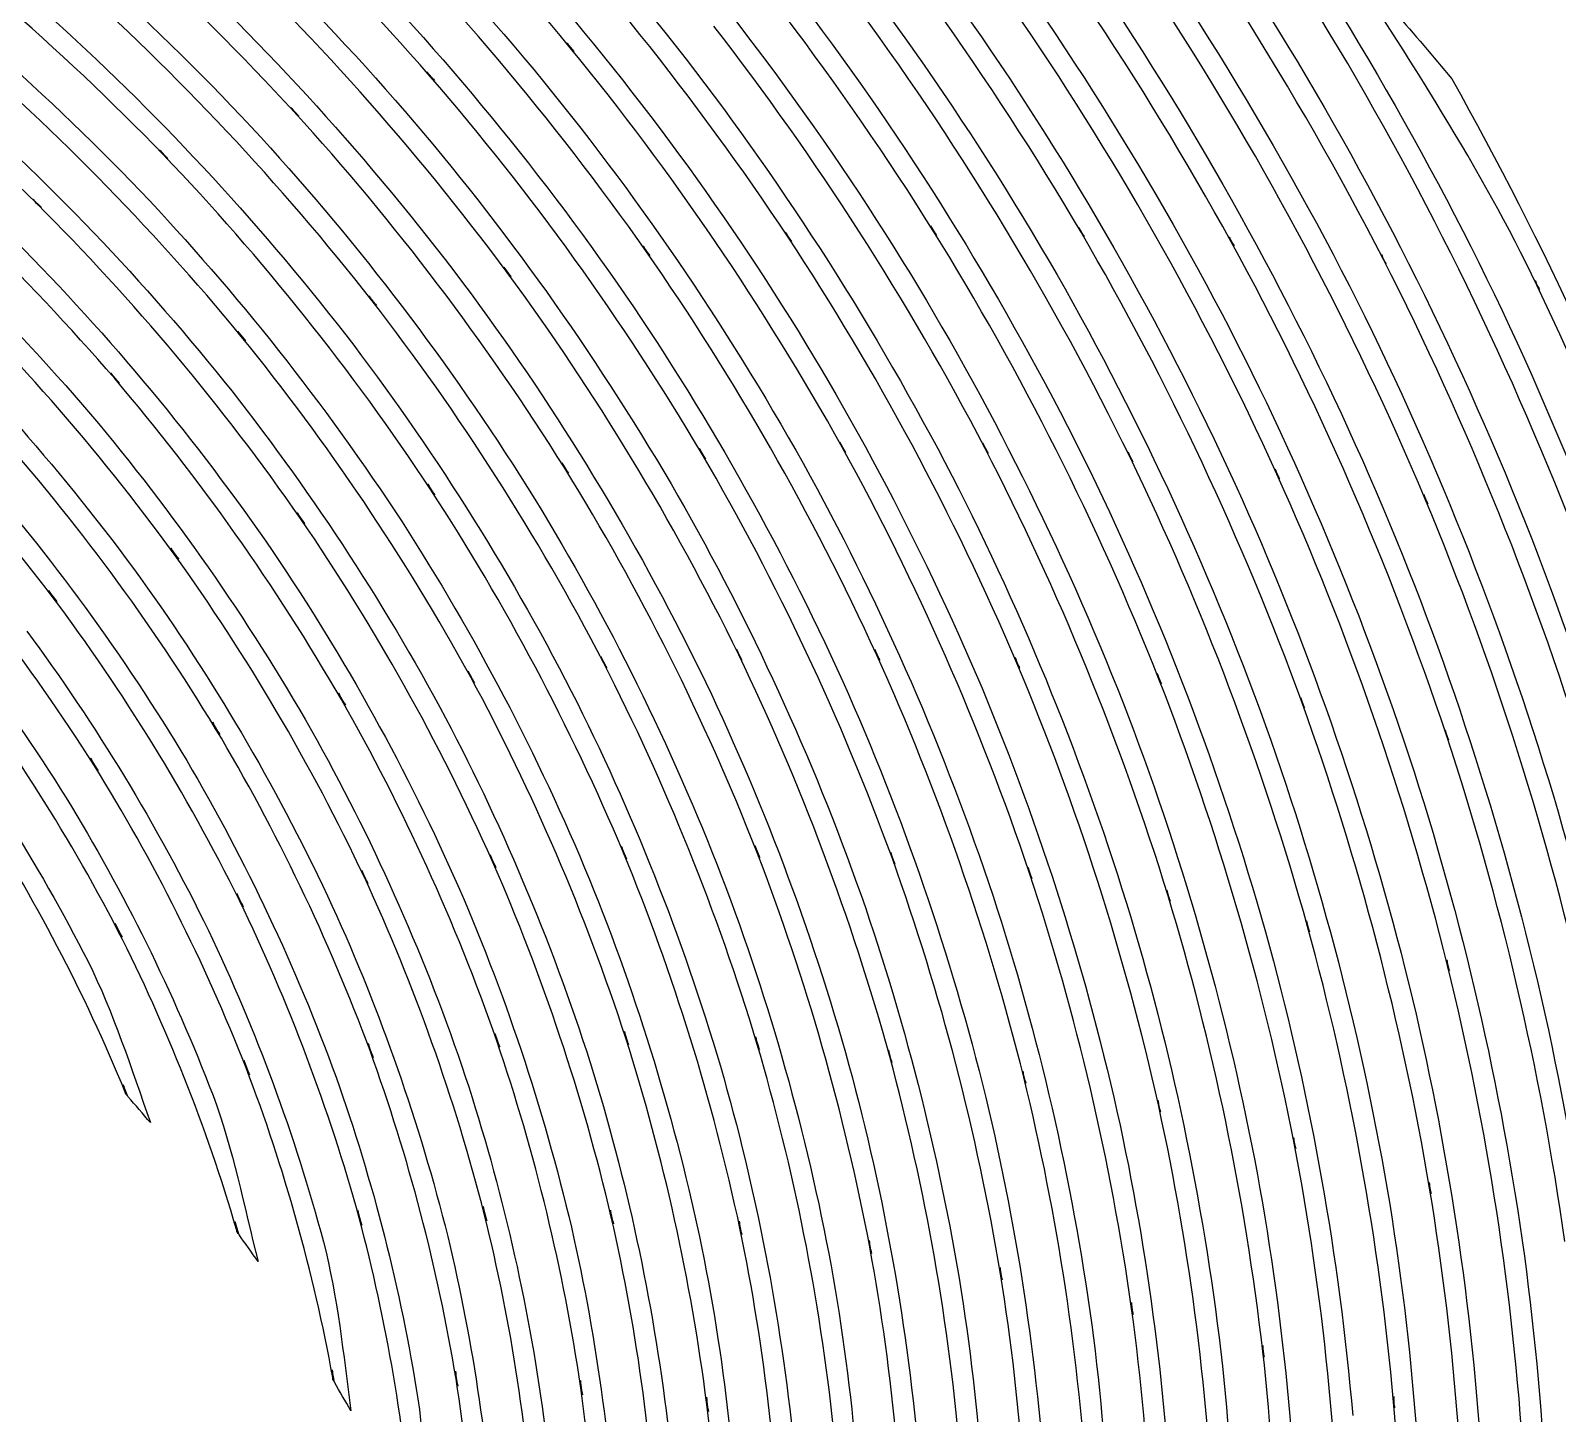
# Model space of a CAD drawing. Extents: x 289 to 439, y 190 to 340.
# Drawn here: x 388.33 to 420.6, y 281.93 to 311.14 of the extents above; entities that cross this region are included whole.
import ezdxf

# ---------------------------------------------------------------- set-up
doc = ezdxf.new("R2010")
doc.units = 0
doc.layers.add('seconds_wheel', color=7, linetype='CONTINUOUS')

msp = doc.modelspace()

# ---------------------------------------------------------------- linework, layer by layer
at = {"layer": 'seconds_wheel', "color": 7}
for p, q in [((399.820441, 310.697791), (399.671537, 310.87849)), ((399.737846, 310.781163), (399.737846, 310.781163)), ((396.869162, 310.090941), (396.710178, 310.273577)), ((396.780751, 310.175473), (396.780751, 310.175473)), ((394.005905, 309.335187), (393.836841, 309.519762)), ((393.912454, 309.420108), (393.912454, 309.420108)), ((391.236875, 308.437124), (391.057342, 308.624026)), ((391.139547, 308.521269), (391.139547, 308.521269)), ((388.568666, 307.402179), (388.377887, 307.591019)), ((388.464358, 307.487875), (388.464358, 307.487875)), ((404.416617, 306.687527), (404.287492, 306.882574)), ((407.479572, 306.822082), (407.359753, 307.014413)), ((407.410937, 306.912432), (407.410937, 306.912432)), ((410.599528, 306.79145), (410.487851, 306.981452)), ((410.534385, 306.882961), (410.534385, 306.882961)), ((401.418418, 306.392051), (401.279213, 306.590199)), ((404.342942, 306.779427), (404.342942, 306.779427)), ((413.767954, 306.592138), (413.665197, 306.779427)), ((413.70824, 306.680936), (413.70824, 306.680936)), ((401.338539, 306.486278), (401.338539, 306.486278)), ((416.977484, 306.221047), (416.883259, 306.405234)), ((416.922423, 306.308293), (416.922423, 306.308293)), ((398.491571, 305.939918), (398.342667, 306.141166)), ((398.407426, 306.034143), (398.407426, 306.034143)), ((420.219588, 305.675074), (420.133116, 305.856547)), ((420.168015, 305.761932), (420.168015, 305.761932)), ((395.643826, 305.336554), (395.484452, 305.540906)), ((395.553862, 305.432332), (395.553862, 305.432332)), ((392.882163, 304.585453), (392.711933, 304.793684)), ((392.787548, 304.681231), (392.787548, 304.681231)), ((390.21279, 303.693594), (390.031704, 303.904927)), ((390.112359, 303.790537), (390.112359, 303.790537)), ((405.555872, 302.237925), (405.438379, 302.449645)), ((408.568804, 302.218149), (408.460617, 302.42638)), ((402.598, 302.094453), (402.471201, 302.31005)), ((402.524711, 302.196047), (402.524711, 302.196047)), ((405.487236, 302.338745), (405.487236, 302.338745)), ((408.505598, 302.316643), (408.505598, 302.316643)), ((411.628656, 302.032023), (411.529775, 302.235988)), ((411.570492, 302.127801), (411.570492, 302.127801)), ((399.702558, 301.791995), (399.565679, 302.011858)), ((399.623843, 301.895529), (399.623843, 301.895529)), ((414.728449, 301.675665), (414.637711, 301.87614)), ((414.674162, 301.771446), (414.674162, 301.771446)), ((396.877692, 301.334046), (396.73073, 301.558175)), ((396.794323, 301.438742), (396.794323, 301.438742)), ((417.858874, 301.146367), (417.776282, 301.342965)), ((417.808464, 301.241371), (417.808464, 301.241371)), ((394.12999, 300.725642), (393.971783, 300.954812)), ((394.040029, 300.833053), (394.040029, 300.833053)), ((391.466434, 299.972215), (391.297368, 300.20565)), ((391.370267, 300.081954), (391.370267, 300.081954)), ((388.894, 299.077642), (388.713303, 299.316504)), ((388.791243, 299.189705), (388.791243, 299.189705)), ((400.511436, 297.682076), (400.388516, 297.920551)), ((403.368487, 297.84261), (403.255261, 298.075658)), ((403.301018, 297.954286), (403.301018, 297.954286)), ((406.279828, 297.840673), (406.175908, 298.068679)), ((406.217009, 297.950409), (406.217009, 297.950409)), ((409.236147, 297.67432), (409.141919, 297.897286)), ((397.715264, 297.364108), (397.581873, 297.60879)), ((400.438924, 297.795302), (400.438924, 297.795302)), ((409.179533, 297.779406), (409.179533, 297.779406)), ((412.230856, 297.33968), (412.145158, 297.55799)), ((397.637323, 297.480051), (397.637323, 297.480051)), ((412.178506, 297.4436), (412.178506, 297.4436)), ((394.987339, 296.892973), (394.843478, 297.143471)), ((394.903581, 297.01163), (394.903581, 297.01163)), ((415.255034, 296.834423), (415.177479, 297.04808)), ((415.206563, 296.937954), (415.206563, 296.937954)), ((392.335415, 296.272551), (392.180695, 296.529252)), ((392.245454, 296.39431), (392.245454, 296.39431)), ((418.300151, 296.155834), (418.230741, 296.364838)), ((418.255946, 296.257428), (418.255946, 296.257428)), ((389.766084, 295.507877), (389.600897, 295.771171)), ((389.671469, 295.630412), (389.671469, 295.630412)), ((398.167011, 293.463583), (398.050294, 293.727261)), ((400.929447, 293.647382), (400.822424, 293.904083)), ((400.863528, 293.771468), (400.863528, 293.771468)), ((403.743068, 293.671037), (403.646127, 293.920756)), ((403.683355, 293.789693), (403.683355, 293.789693)), ((406.601672, 293.531439), (406.513651, 293.774958)), ((406.546609, 293.648545), (406.546609, 293.648545)), ((395.465064, 293.1239), (395.338265, 293.39456)), ((398.096048, 293.590382), (398.096048, 293.590382)), ((409.496724, 293.225881), (409.417233, 293.463583)), ((409.445927, 293.341437), (409.445927, 293.341437)), ((395.388288, 293.254576), (395.388288, 293.254576)), ((392.830202, 292.63144), (392.692934, 292.91063)), ((392.747997, 292.765218), (392.747997, 292.765218)), ((412.420085, 292.750483), (412.349123, 292.982752)), ((412.373941, 292.862933), (412.373941, 292.862933)), ((390.269016, 291.991626), (390.122052, 292.278572)), ((390.182155, 292.126957), (390.182155, 292.126957)), ((415.362831, 292.105242), (415.300401, 292.331308)), ((415.32173, 292.214202), (415.32173, 292.214202)), ((418.3176, 291.286671), (418.262926, 291.507308)), ((418.280375, 291.394081), (418.280375, 291.394081)), ((398.248053, 289.664649), (398.150335, 289.947718)), ((398.185623, 289.801531), (398.185623, 289.801531)), ((400.970938, 289.720488), (400.882527, 289.994636)), ((400.913549, 289.853491), (400.913549, 289.853491)), ((403.737252, 289.614239), (403.657373, 289.881022)), ((395.576353, 289.450602), (395.468943, 289.742591)), ((395.508107, 289.592526), (395.508107, 289.592526)), ((403.684518, 289.745304), (403.684518, 289.745304)), ((406.538466, 289.343192), (406.467507, 289.602606)), ((406.490772, 289.469991), (406.490772, 289.469991)), ((392.962818, 289.081838), (392.846101, 289.382356)), ((392.889142, 289.228415), (392.889142, 289.228415)), ((409.366823, 288.906181), (409.304393, 289.157453)), ((390.391162, 288.621562), (390.289179, 288.872057)), ((409.323782, 289.030267), (409.323782, 289.030267)), ((412.213794, 288.299328), (412.159507, 288.544009)), ((412.175016, 288.419924), (412.175016, 288.419924)), ((415.071232, 287.521472), (415.025088, 287.75956)), ((415.037497, 287.637801), (415.037497, 287.637801)), ((417.93061, 286.572225), (417.891835, 286.803332)), ((417.900365, 286.686615), (417.900365, 286.686615)), ((395.336715, 285.906819), (395.25257, 286.218196)), ((397.974679, 286.000659), (397.898677, 286.301952)), ((400.654521, 285.933964), (400.587051, 286.225563)), ((392.732485, 285.71255), (392.656483, 285.977394)), ((395.279714, 286.057273), (395.279714, 286.057273)), ((397.922332, 286.147621), (397.922332, 286.147621)), ((400.607214, 286.075885), (400.607214, 286.075885)), ((403.368487, 285.704794), (403.309161, 285.9867)), ((403.325446, 285.843615), (403.325446, 285.843615)), ((406.108048, 285.310051), (406.056862, 285.583425)), ((406.069658, 285.444216), (406.069658, 285.444216)), ((408.865832, 284.748178), (408.822402, 285.013022)), ((408.831708, 284.879244), (408.831708, 284.879244)), ((411.632922, 284.016853), (411.596858, 284.273941)), ((411.602677, 284.145592), (411.602677, 284.145592)), ((414.401175, 283.116077), (414.372867, 283.365022)), ((414.375583, 283.239386), (414.375583, 283.239386)), ((394.755066, 282.586002), (394.707759, 282.851233)), ((397.366663, 282.500694), (397.315092, 282.818661)), ((397.325172, 282.658514), (397.325172, 282.658514)), ((399.999587, 282.318055), (399.955383, 282.625553)), ((399.962749, 282.470449), (399.962749, 282.470449)), ((402.657716, 281.971782), (402.620879, 282.269198)), ((402.625142, 282.119133), (402.625142, 282.119133)), ((417.139965, 282.162951), (417.139957, 282.162951)), ((417.161286, 282.044295), (417.140347, 282.285484))]:
    msp.add_line(p, q, dxfattribs=at)
for points in [[(404.230102, 320.426038), (406.975332, 317.508749), (409.455631, 314.353264), (411.641839, 310.99676)], [(407.760313, 320.468692), (410.406988, 317.455022), (412.814388, 314.238255), (414.906045, 310.815284)], [(401.001183, 319.923882), (403.737262, 317.178008), (406.222965, 314.194033), (408.429982, 311.007229)], [(397.85641, 319.267395), (400.574314, 316.689396), (403.056525, 313.874197), (405.275129, 310.855612)], [(399.737846, 310.781163), (397.480261, 313.508918), (394.983824, 316.029583), (392.277639, 318.313106)], [(394.8047, 318.46007), (397.496867, 316.044359), (399.967662, 313.393479), (402.188908, 310.538808)], [(423.266255, 310.602401), (421.324257, 313.123591), (419.223754, 315.518616), (416.977484, 317.772951)], [(396.780751, 310.175473), (394.537018, 312.744303), (392.068418, 315.10733), (389.403525, 317.236284)], [(391.850321, 317.509657), (394.509403, 315.251655), (396.961078, 312.760268), (399.176363, 310.065736)], [(416.922423, 306.308293), (415.066525, 309.916262), (412.893694, 313.352138), (410.429688, 316.575533)], [(389.001413, 316.421203), (391.620284, 314.314522), (394.044456, 311.977348), (396.24641, 309.437944)], [(413.70824, 306.680924), (411.812252, 310.120868), (409.614543, 313.385367), (407.140277, 316.435923)], [(393.912454, 309.420108), (391.688957, 311.836542), (389.253728, 314.049159), (386.634882, 316.030723)], [(410.534385, 306.882956), (408.608151, 310.156351), (406.394452, 313.251486), (403.919114, 316.132312)], [(409.819732, 315.900821), (412.244937, 312.712793), (414.381173, 309.315533), (416.20467, 305.749136)], [(407.410937, 306.912425), (405.463581, 310.021918), (403.24317, 312.951171), (400.775504, 315.666215)], [(406.555528, 315.739124), (408.989531, 312.722424), (411.149623, 309.495056), (413.011426, 306.095412)], [(403.358794, 315.41534), (405.792586, 312.567088), (407.967754, 309.507374), (409.858509, 306.273008)], [(413.332883, 315.57665), (415.650856, 312.302446), (417.709339, 308.850833), (419.432036, 305.227594)], [(386.264955, 315.198967), (388.835559, 313.238962), (391.224693, 311.052169), (393.404094, 308.665127)], [(404.342942, 306.779427), (402.382686, 309.728201), (400.163425, 312.496343), (397.710611, 315.050065)], [(391.139547, 308.521269), (388.945334, 310.789069), (386.551931, 312.8553), (383.987999, 314.694484)], [(400.239613, 314.931409), (402.665215, 312.247026), (404.846218, 309.351485), (406.757166, 306.279211)], [(397.202639, 314.294698), (399.610848, 311.770971), (401.788488, 309.037173), (403.71011, 306.125657)], [(401.338539, 306.486278), (399.375399, 309.276175), (397.166804, 311.885104), (394.738394, 314.281128)], [(383.645992, 313.851484), (386.160408, 312.03276), (388.505842, 309.991325), (390.654453, 307.752329)], [(398.407426, 306.034143), (396.449239, 308.669098), (394.259495, 311.123212), (391.863117, 313.367167)], [(394.25485, 313.510251), (396.639315, 311.141491), (398.806361, 308.563694), (400.730913, 305.808076)], [(388.464346, 307.487875), (386.306532, 309.611946), (383.962888, 311.537337), (381.459761, 313.240368)], [(415.945256, 312.890602), (416.776097, 311.989843), (417.583436, 311.067686), (418.36646, 310.125063)], [(420.168015, 305.761932), (418.97398, 308.258405), (417.455776, 310.573665), (415.945256, 312.890602)], [(391.408268, 312.579228), (393.758856, 310.361983), (395.905368, 307.937918), (397.822675, 305.336941)], [(395.553862, 305.432332), (393.609077, 307.916345), (391.445656, 310.22024), (389.088658, 312.317097)], [(388.66018, 311.514812), (390.970972, 309.442851), (393.090312, 307.166825), (394.993542, 304.714968)], [(411.570492, 302.127801), (409.958729, 305.424441), (408.056769, 308.570648), (405.885859, 311.529161)], [(414.674162, 301.771446), (413.10101, 305.227978), (411.223196, 308.537402), (409.062817, 311.661)], [(417.808464, 301.241371), (416.282726, 304.860135), (414.438586, 308.336161), (412.297162, 311.628039)], [(420.966033, 300.534863), (419.497301, 304.316819), (417.695657, 307.96072), (415.582307, 311.423688)], [(392.787548, 304.681231), (390.863705, 307.019278), (388.733962, 309.179084), (386.422775, 311.134802)], [(408.505598, 302.316643), (406.864602, 305.453991), (404.947013, 308.438796), (402.77482, 311.234846)], [(399.671537, 310.87849), (399.696559, 310.848136), (399.71289, 310.811565), (399.737846, 310.781163)], [(405.487236, 302.338745), (403.826292, 305.318797), (401.902285, 308.144244), (399.737846, 310.781163)], [(399.737846, 310.781163), (399.762837, 310.750966), (399.795508, 310.728039), (399.820441, 310.697791)], [(405.275129, 310.855612), (407.407009, 307.932366), (409.27316, 304.824799), (410.852739, 301.569808)], [(408.429982, 311.007229), (410.55187, 307.920937), (412.394666, 304.651872), (413.936633, 301.238655)], [(411.641839, 310.99676), (413.746911, 307.742297), (415.558156, 304.307228), (417.054262, 300.731459)], [(414.906045, 310.815284), (416.983804, 307.392288), (418.752795, 303.791095), (420.19322, 300.054809)], [(402.188908, 310.538808), (404.320901, 307.776465), (406.201731, 304.828803), (407.808783, 301.731505)], [(386.022602, 310.318171), (388.286462, 308.385746), (390.370684, 306.252985), (392.251657, 303.946031)], [(396.710178, 310.273577), (396.736666, 310.243118), (396.754332, 310.20599), (396.780751, 310.175473)], [(402.524711, 302.196047), (400.852297, 305.022041), (398.930172, 307.692781), (396.780751, 310.175473)], [(396.780751, 310.175473), (396.807628, 310.144703), (396.842351, 310.121769), (396.869162, 310.090941)], [(418.36646, 310.125063), (420.329037, 306.627253), (422.014543, 302.980585), (423.34885, 299.197848)], [(390.112359, 303.790537), (388.218012, 305.986326), (386.129939, 308.006309), (383.872059, 309.826097)], [(399.176363, 310.065736), (401.300029, 307.460796), (403.18551, 304.670711), (404.811361, 301.729178)], [(393.836841, 309.519762), (393.865063, 309.488947), (393.884306, 309.450987), (393.912454, 309.420108)], [(399.623843, 301.895529), (397.949041, 304.569758), (396.038052, 307.088099), (393.912454, 309.420108)], [(393.912454, 309.420108), (393.941011, 309.389071), (393.977419, 309.366289), (394.005905, 309.335187)], [(396.24641, 309.437944), (398.352632, 306.987106), (400.234025, 304.352573), (401.869001, 301.565155)], [(383.500578, 308.995504), (385.710622, 307.197373), (387.752534, 305.202992), (389.602836, 303.03672)], [(391.057342, 308.624026), (391.087826, 308.592358), (391.109147, 308.553013), (391.139547, 308.521269)], [(396.794323, 301.438742), (395.125582, 303.964554), (393.233305, 306.334951), (391.139547, 308.521269)], [(391.139547, 308.521269), (391.169428, 308.490382), (391.207068, 308.468082), (391.236875, 308.437124)], [(393.404094, 308.665127), (395.485537, 306.363096), (397.355269, 303.878434), (398.991398, 301.241371)], [(388.377887, 307.591019), (388.409843, 307.559392), (388.432492, 307.519588), (388.464358, 307.487875)], [(390.654453, 307.752329), (392.704541, 305.593317), (394.554974, 303.253826), (396.184757, 300.762093)], [(394.040016, 300.833053), (392.385466, 303.214532), (390.51973, 305.442208), (388.464346, 307.487875)], [(388.464358, 307.487875), (388.496495, 307.45624), (388.536611, 307.433901), (388.568666, 307.402179)], [(404.287492, 306.882574), (404.309082, 306.849954), (404.321417, 306.812088), (404.342942, 306.779427)], [(407.359753, 307.014413), (407.379923, 306.982076), (407.39083, 306.944808), (407.410937, 306.912432)], [(407.410937, 306.912432), (407.431054, 306.880311), (407.459514, 306.854241), (407.479572, 306.822082)], [(412.178506, 297.443593), (410.874396, 300.73562), (409.27902, 303.904464), (407.410937, 306.912425)], [(410.487851, 306.981452), (410.50625, 306.950062), (410.516042, 306.914382), (410.534385, 306.882961)], [(410.534385, 306.882961), (410.553412, 306.850626), (410.580557, 306.823818), (410.599528, 306.79145)], [(415.206563, 296.937949), (413.947841, 300.385471), (412.384555, 303.713461), (410.534385, 306.882956)], [(388.008346, 306.700325), (390.01845, 304.680808), (391.840865, 302.483517), (393.454891, 300.135464)], [(401.279213, 306.590199), (401.302147, 306.557462), (401.315679, 306.519064), (401.338539, 306.486278)], [(409.179533, 297.779406), (407.839031, 300.917882), (406.220817, 303.929824), (404.342942, 306.779427)], [(404.342942, 306.779427), (404.364721, 306.746665), (404.394902, 306.720335), (404.416617, 306.687527)], [(413.665197, 306.779427), (413.682475, 306.747958), (413.691015, 306.712434), (413.70824, 306.680936)], [(413.70824, 306.680936), (413.725491, 306.649635), (413.750752, 306.623468), (413.767954, 306.592138)], [(418.255946, 296.257415), (417.052185, 299.860087), (415.53049, 303.348301), (413.70824, 306.680924)], [(391.37027, 300.081954), (389.737964, 302.323281), (387.906396, 304.411927), (385.896969, 306.322252)], [(406.217009, 297.950409), (404.849107, 300.935741), (403.21688, 303.792655), (401.338539, 306.486278)], [(401.338539, 306.486278), (401.362283, 306.452536), (401.394748, 306.425847), (401.418418, 306.392051)], [(406.757166, 306.279211), (408.587581, 303.310593), (410.148826, 300.184469), (411.422752, 296.937954)], [(409.858509, 306.273008), (411.672669, 303.143876), (413.203508, 299.859393), (414.433747, 296.45829)], [(416.883259, 306.405234), (416.899186, 306.374156), (416.906545, 306.339396), (416.922423, 306.308293)], [(421.318125, 295.400856), (420.179069, 299.159977), (418.708342, 302.810086), (416.922423, 306.308293)], [(416.922423, 306.308293), (416.938185, 306.277651), (416.961768, 306.251712), (416.977484, 306.221047)], [(398.342667, 306.141166), (398.367513, 306.107569), (398.382661, 306.067799), (398.407426, 306.034143)], [(403.301018, 297.954286), (401.915069, 300.788706), (400.277425, 303.492694), (398.407426, 306.034143)], [(398.407426, 306.034143), (398.432593, 306.000275), (398.466478, 305.973843), (398.491571, 305.939918)], [(403.71011, 306.125657), (405.54937, 303.313512), (407.132788, 300.342308), (408.442005, 297.247392)], [(413.011426, 306.095412), (414.799762, 302.803473), (416.290984, 299.358781), (417.468007, 295.802192)], [(400.730913, 305.808076), (402.569186, 303.150532), (404.164979, 300.333722), (405.499645, 297.390864)], [(416.20467, 305.749136), (417.958276, 302.29241), (419.400503, 298.686192), (420.514677, 294.973926)], [(420.133116, 305.856547), (420.147608, 305.826139), (420.153569, 305.792361), (420.168015, 305.761932)], [(424.384181, 294.369402), (423.318879, 298.284393), (421.908133, 302.096591), (420.168015, 305.761932)], [(420.168015, 305.761932), (420.182572, 305.731496), (420.205074, 305.705533), (420.219588, 305.675074)], [(385.470426, 305.51764), (387.432616, 303.632666), (389.219026, 301.573155), (390.809171, 299.364975)], [(395.484452, 305.540906), (395.510905, 305.506949), (395.527501, 305.466357), (395.553862, 305.432332)], [(400.438924, 297.795302), (399.043147, 300.48245), (397.408515, 303.038708), (395.553862, 305.432332)], [(395.553862, 305.432332), (395.58092, 305.397772), (395.616851, 305.371185), (395.643826, 305.336554)], [(397.822675, 305.336941), (399.651593, 302.830757), (401.2509, 300.165155), (402.602266, 297.372251)], [(388.79125, 299.189705), (387.189139, 301.294996), (385.399486, 303.249973), (383.443199, 305.030609)], [(419.432036, 305.227594), (421.140929, 301.605363), (422.524111, 297.838514), (423.565997, 293.971553)], [(392.711933, 304.793684), (392.7406, 304.758653), (392.758983, 304.716343), (392.787548, 304.681231)], [(397.637323, 297.480051), (396.24096, 300.021762), (394.617706, 302.431766), (392.787548, 304.681231)], [(392.787548, 304.681231), (392.816123, 304.646506), (392.853679, 304.62026), (392.882163, 304.585453)], [(394.993542, 304.714968), (396.806511, 302.354178), (398.402276, 299.834269), (399.762275, 297.186512)], [(390.031704, 303.904927), (390.062148, 303.869438), (390.082025, 303.826115), (390.112359, 303.790537)], [(394.903581, 297.01163), (393.514518, 299.41136), (391.911338, 301.680364), (390.112359, 303.790537)], [(390.112359, 303.790537), (390.142815, 303.755232), (390.182433, 303.728991), (390.21279, 303.693594)], [(392.251657, 303.946031), (394.039243, 301.727608), (395.622052, 299.352637), (396.981612, 296.849156)], [(389.602836, 303.03672), (391.357868, 300.956448), (392.919553, 298.720866), (394.270362, 296.357859)], [(392.245454, 296.39431), (390.871837, 298.656268), (389.295799, 300.788581), (387.535661, 302.76451)], [(405.438379, 302.449645), (405.458009, 302.414245), (405.467684, 302.374185), (405.487236, 302.338745)], [(408.460617, 302.42638), (408.478906, 302.39124), (408.487382, 302.351816), (408.505598, 302.316643)], [(402.471201, 302.31005), (402.492542, 302.273795), (402.50346, 302.23235), (402.524711, 302.196047)], [(406.546609, 293.648545), (405.464472, 296.612434), (404.118934, 299.473011), (402.524711, 302.196047)], [(402.524711, 302.196047), (402.546022, 302.160039), (402.576774, 302.130509), (402.598, 302.094453)], [(409.445927, 293.341437), (408.397714, 296.452738), (407.07312, 299.464084), (405.487236, 302.338745)], [(405.487236, 302.338745), (405.507068, 302.303162), (405.536114, 302.273553), (405.555872, 302.237925)], [(412.373941, 292.862933), (411.368771, 296.123306), (410.074483, 299.287117), (408.505598, 302.316643)], [(408.505598, 302.316643), (408.523714, 302.282007), (408.550754, 302.252823), (408.568804, 302.218149)], [(411.529775, 302.235988), (411.546672, 302.20127), (411.553664, 302.162549), (411.570492, 302.127801)], [(415.32173, 292.214202), (414.369024, 295.62399), (413.113565, 298.941539), (411.570492, 302.127801)], [(411.570492, 302.127801), (411.586931, 302.094175), (411.612279, 302.065677), (411.628656, 302.032023)], [(387.053281, 301.992469), (388.768527, 300.044826), (390.302133, 297.945133), (391.635887, 295.718824)], [(399.565679, 302.011858), (399.588647, 301.974977), (399.600972, 301.932466), (399.623843, 301.895529)], [(403.683355, 293.789693), (402.576163, 296.608112), (401.218073, 299.32088), (399.623843, 301.895529)], [(399.623843, 301.895529), (399.646902, 301.858711), (399.679591, 301.828873), (399.702558, 301.791995)], [(404.811361, 301.729178), (406.361771, 298.89383), (407.654216, 295.925333), (408.673887, 292.859056)], [(407.808783, 301.731505), (409.34359, 298.742935), (410.60677, 295.622842), (411.585225, 292.40886)], [(414.637711, 301.87614), (414.652994, 301.84241), (414.65894, 301.805201), (414.674162, 301.771446)], [(418.280375, 291.394081), (417.389053, 294.953633), (416.182466, 298.426281), (414.674162, 301.771446)], [(414.674162, 301.771446), (414.689394, 301.737978), (414.713273, 301.709161), (414.728449, 301.675665)], [(389.671469, 295.630412), (388.32095, 297.759157), (386.779545, 299.760329), (385.064434, 301.608196)], [(396.73073, 301.558175), (396.755538, 301.520393), (396.769622, 301.476588), (396.794323, 301.438742)], [(400.863528, 293.771468), (399.740419, 296.444526), (398.378894, 299.010788), (396.794323, 301.438742)], [(396.794323, 301.438742), (396.818966, 301.401444), (396.853149, 301.371413), (396.877692, 301.334046)], [(401.869001, 301.565155), (403.427048, 298.880056), (404.739752, 296.060723), (405.792018, 293.140186)], [(410.852739, 301.569808), (412.363525, 298.425378), (413.589538, 295.15243), (414.517505, 291.789601)], [(398.991398, 301.241371), (400.547459, 298.704097), (401.87061, 296.031761), (402.946213, 293.256516)], [(413.936633, 301.238655), (415.414079, 297.936539), (416.593655, 294.50918), (417.461804, 290.997009)], [(417.776282, 301.342965), (417.790055, 301.310141), (417.794746, 301.274215), (417.808464, 301.241371)], [(421.241347, 290.400238), (420.420951, 294.108791), (419.27238, 297.736724), (417.808464, 301.241371)], [(417.808464, 301.241371), (417.822421, 301.20827), (417.844973, 301.179491), (417.858874, 301.146367)], [(384.610361, 300.81832), (386.278802, 298.997648), (387.776372, 297.028081), (389.085558, 294.934374)], [(393.971783, 300.954812), (393.998274, 300.916439), (394.013656, 300.871504), (394.040029, 300.833053)], [(398.096036, 293.590382), (396.96538, 296.122412), (395.608457, 298.54635), (394.040016, 300.833053)], [(394.040029, 300.833053), (394.066731, 300.794621), (394.103401, 300.764155), (394.12999, 300.725642)], [(396.184757, 300.762093), (397.730199, 298.369538), (399.055772, 295.84254), (400.145775, 293.211148)], [(417.054262, 300.731459), (418.488832, 297.270423), (419.611834, 293.689087), (420.410367, 290.02876)], [(391.297368, 300.20565), (391.325482, 300.166789), (391.342285, 300.120902), (391.370267, 300.081954)], [(393.454891, 300.135464), (394.982953, 297.883054), (396.30244, 295.496532), (397.398847, 293.005244)], [(391.370267, 300.081954), (391.398962, 300.042553), (391.437864, 300.01171), (391.466434, 299.972215)], [(395.38829, 293.254576), (394.258554, 295.647556), (392.914256, 297.93292), (391.37027, 300.081954)], [(420.19322, 300.054809), (421.576336, 296.433168), (422.633978, 292.695682), (423.354279, 288.886406)], [(388.713303, 299.316504), (388.743279, 299.276828), (388.761412, 299.229485), (388.791243, 299.189705)], [(388.791243, 299.189705), (388.822002, 299.149286), (388.863386, 299.11817), (388.894, 299.077642)], [(392.748005, 292.765218), (391.627419, 295.023081), (390.303492, 297.173082), (388.79125, 299.189705)], [(390.809171, 299.364975), (392.311796, 297.248283), (393.617215, 294.999113), (394.711249, 292.645399)], [(390.182155, 292.126957), (389.079143, 294.252876), (387.783769, 296.27305), (386.310712, 298.16174)], [(388.255352, 298.454503), (389.725173, 296.469039), (391.008755, 294.352823), (392.092286, 292.132773)], [(400.388516, 297.920551), (400.409196, 297.880471), (400.418359, 297.835439), (400.438924, 297.795302)], [(403.255261, 298.075658), (403.274199, 298.036685), (403.282181, 297.993305), (403.301018, 297.954286)], [(406.490772, 289.469991), (405.684391, 292.388128), (404.617257, 295.227676), (403.301018, 297.954286)], [(403.301018, 297.954286), (403.320162, 297.915137), (403.349442, 297.88181), (403.368487, 297.84261)], [(406.175908, 298.068679), (406.193239, 298.030617), (406.199766, 297.98851), (406.217009, 297.950409)], [(409.323782, 289.030267), (408.557369, 292.090911), (407.517808, 295.076036), (406.217009, 297.950409)], [(406.217009, 297.950409), (406.234603, 297.912014), (406.262323, 297.879109), (406.279828, 297.840673)], [(409.141919, 297.897286), (409.158075, 297.859244), (409.163464, 297.817481), (409.179533, 297.779406)], [(397.581873, 297.60879), (397.604303, 297.567683), (397.615022, 297.521221), (397.637323, 297.480051)], [(403.684518, 289.745304), (402.847024, 292.520914), (401.761026, 295.215046), (400.438924, 297.795302)], [(400.438924, 297.795302), (400.459626, 297.755451), (400.490841, 297.721988), (400.511436, 297.682076)], [(412.175016, 288.419924), (411.457989, 291.623123), (410.455692, 294.755338), (409.179533, 297.779406)], [(409.179533, 297.779406), (409.195193, 297.742739), (409.220564, 297.71102), (409.236147, 297.67432)], [(412.145158, 297.55799), (412.159744, 297.520961), (412.164, 297.480659), (412.178506, 297.4436)], [(385.801189, 297.407539), (387.230197, 295.548846), (388.483887, 293.562955), (389.548547, 291.474347)], [(400.913549, 289.853491), (400.054014, 292.489701), (398.957953, 295.04205), (397.637323, 297.480051)], [(397.637323, 297.480051), (397.659794, 297.439151), (397.692913, 297.405077), (397.715264, 297.364108)], [(399.762275, 297.186512), (401.049165, 294.645466), (402.103287, 291.993542), (402.912478, 289.262537)], [(402.602266, 297.372251), (403.885303, 294.685552), (404.922299, 291.888634), (405.702446, 289.015144)], [(405.499645, 297.390864), (406.768162, 294.557521), (407.778838, 291.615986), (408.520333, 288.601399)], [(408.442005, 297.247392), (409.688038, 294.265013), (410.663434, 291.176802), (411.357222, 288.019751)], [(412.178506, 297.4436), (412.192822, 297.407467), (412.216612, 297.375843), (412.230856, 297.33968)], [(415.037497, 287.637794), (414.378837, 290.985401), (413.422015, 294.266807), (412.178506, 297.443593)], [(394.843478, 297.143471), (394.867593, 297.101499), (394.879608, 297.053678), (394.903581, 297.01163)], [(398.185623, 289.801531), (397.312279, 292.299411), (396.214345, 294.712732), (394.903581, 297.01163)], [(394.903581, 297.01163), (394.927885, 296.969645), (394.963167, 296.93504), (394.987339, 296.892973)], [(411.422752, 296.937954), (412.637375, 293.804561), (413.567955, 290.568879), (414.205354, 287.269426)], [(415.177479, 297.04808), (415.190463, 297.012319), (415.19365, 296.973738), (415.206563, 296.937954)], [(415.206563, 296.937954), (415.219657, 296.902086), (415.242004, 296.870316), (415.255034, 296.834423)], [(417.900365, 286.68661), (417.309314, 290.177234), (416.408191, 293.607976), (415.206563, 296.937949)], [(396.981612, 296.849156), (398.265886, 294.449049), (399.328902, 291.937438), (400.158958, 289.344744)], [(392.180695, 296.529252), (392.206503, 296.486419), (392.219803, 296.437228), (392.245454, 296.39431)], [(395.508107, 289.592526), (394.629894, 291.954602), (393.538214, 294.231084), (392.245454, 296.39431)], [(392.245454, 296.39431), (392.271703, 296.351085), (392.309314, 296.315869), (392.335415, 296.272551)], [(394.270362, 296.357859), (395.543418, 294.095575), (396.607072, 291.721698), (397.449257, 289.266026)], [(414.433747, 296.45829), (415.607955, 293.172134), (416.485698, 289.787716), (417.056976, 286.345382)], [(418.230741, 296.364838), (418.242356, 296.329866), (418.244393, 296.292418), (418.255946, 296.257428)], [(418.255946, 296.257428), (418.267673, 296.222329), (418.288485, 296.190954), (418.300151, 296.155834)], [(420.757805, 285.55782), (420.24349, 289.191676), (419.406576, 292.772491), (418.255946, 296.257415)], [(389.600897, 295.771171), (389.628912, 295.726646), (389.643637, 295.675047), (389.671469, 295.630412)], [(392.889142, 289.228415), (392.014541, 291.45675), (390.937991, 293.599347), (389.671469, 295.630412)], [(389.671469, 295.630412), (389.699171, 295.586745), (389.738542, 295.551651), (389.766084, 295.507877)], [(391.635887, 295.718824), (392.889488, 293.591446), (393.944547, 291.353782), (394.789967, 289.033757)], [(417.468007, 295.802192), (418.591992, 292.363961), (419.406469, 288.832073), (419.902394, 285.248782)], [(389.085558, 294.934374), (390.311961, 292.937219), (391.351202, 290.831168), (392.191554, 288.643277)], [(420.514677, 294.973926), (421.579232, 291.382756), (422.321559, 287.704006), (422.73308, 283.981178)], [(390.336099, 288.713073), (389.472769, 290.812382), (388.418464, 292.826973), (387.184346, 294.731573)], [(398.050294, 293.727261), (398.069813, 293.683174), (398.076678, 293.63453), (398.096048, 293.590382)], [(400.822424, 293.904083), (400.84026, 293.861269), (400.845822, 293.814333), (400.863528, 293.771468)], [(403.325446, 285.843615), (402.745878, 288.555299), (401.922122, 291.208538), (400.863528, 293.771468)], [(400.863528, 293.771468), (400.881708, 293.728198), (400.911393, 293.690708), (400.929447, 293.647382)], [(403.646127, 293.920756), (403.662655, 293.878349), (403.666947, 293.832144), (403.683355, 293.789693)], [(406.069658, 285.444216), (405.527052, 288.292402), (404.728562, 291.085221), (403.683355, 293.789693)], [(403.683355, 293.789693), (403.699577, 293.748393), (403.726953, 293.712378), (403.743068, 293.671037)], [(406.513651, 293.774958), (406.528516, 293.733927), (406.531853, 293.689611), (406.546609, 293.648545)], [(408.831708, 284.879244), (408.334816, 287.865171), (407.570323, 290.799808), (406.546609, 293.648545)], [(406.546609, 293.648545), (406.561434, 293.607943), (406.586947, 293.57208), (406.601672, 293.531439)], [(395.338265, 293.39456), (395.35931, 293.349577), (395.367405, 293.29963), (395.388288, 293.254576)], [(400.607201, 286.075885), (399.999763, 288.651942), (399.159517, 291.166755), (398.096036, 293.590382)], [(398.096048, 293.590382), (398.115842, 293.546058), (398.147357, 293.50797), (398.167011, 293.463583)], [(409.417233, 293.463583), (409.43052, 293.423833), (409.432734, 293.381215), (409.445927, 293.341437)], [(411.602677, 284.145592), (411.160471, 287.269363), (410.439035, 290.346977), (409.445927, 293.341437)], [(409.445927, 293.341437), (409.459388, 293.301484), (409.483356, 293.265868), (409.496724, 293.225881)], [(395.388288, 293.254576), (395.409901, 293.208794), (395.443608, 293.169762), (395.465064, 293.1239)], [(397.922334, 286.147621), (397.295622, 288.589021), (396.44817, 290.967713), (395.38829, 293.254576)], [(397.398847, 293.005244), (398.428082, 290.623227), (399.237166, 288.152764), (399.817725, 285.623752)], [(400.145775, 293.211148), (401.172133, 290.689961), (401.96711, 288.081028), (402.521611, 285.415909)], [(402.946213, 293.256516), (403.960714, 290.594978), (404.731721, 287.847198), (405.251087, 285.046757)], [(405.792018, 293.140186), (406.78609, 290.335105), (407.525004, 287.446261), (408.000341, 284.50854)], [(392.692934, 292.91063), (392.715848, 292.86401), (392.725271, 292.811925), (392.747997, 292.765218)], [(392.747997, 292.765218), (392.771316, 292.718229), (392.807059, 292.678513), (392.830202, 292.63144)], [(395.279722, 286.057273), (394.642736, 288.366047), (393.79591, 290.611493), (392.748005, 292.765218)], [(408.673887, 292.859056), (409.639405, 289.908661), (410.336909, 286.877895), (410.759288, 283.802419)], [(412.349123, 292.982752), (412.361079, 292.94367), (412.362074, 292.902044), (412.373941, 292.862933)], [(414.375583, 283.239386), (413.997187, 286.500655), (413.327207, 289.721303), (412.373941, 292.862933)], [(412.373941, 292.862933), (412.385902, 292.824135), (412.408205, 292.789308), (412.420085, 292.750483)], [(394.711249, 292.645399), (395.735454, 290.398698), (396.551228, 288.06307), (397.149515, 285.66757)], [(411.585225, 292.40886), (412.512589, 289.312684), (413.160269, 286.139924), (413.520172, 282.927622)], [(390.122052, 292.278572), (390.146952, 292.230101), (390.157475, 292.175532), (390.182155, 292.126957)], [(392.687117, 285.811818), (392.048321, 287.989722), (391.210301, 290.103469), (390.182155, 292.126957)], [(390.182155, 292.126957), (390.206895, 292.079276), (390.244471, 292.039414), (390.269016, 291.991626)], [(392.092286, 292.132773), (393.103416, 290.017945), (393.917216, 287.815038), (394.524347, 285.55085)], [(415.300401, 292.331308), (415.311026, 292.292994), (415.311184, 292.252539), (415.32173, 292.214202)], [(417.139957, 282.162951), (416.834839, 285.560783), (416.226594, 288.924516), (415.32173, 292.214202)], [(415.32173, 292.214202), (415.332197, 292.176741), (415.352438, 292.142726), (415.362831, 292.105242)], [(414.517505, 291.789601), (415.397877, 288.546305), (415.985092, 285.230931), (416.274079, 281.882984)], [(389.548547, 291.474347), (390.092418, 290.383331), (390.461279, 289.220282), (390.866948, 288.071711)], [(418.262926, 291.507308), (418.272151, 291.47017), (418.271222, 291.431235), (418.280375, 291.394081)], [(419.888048, 280.917449), (419.665072, 284.450526), (419.127295, 287.95656), (418.280375, 291.394081)], [(418.280375, 291.394081), (418.289597, 291.357248), (418.308446, 291.323521), (418.3176, 291.286671)], [(417.461804, 290.997009), (418.285588, 287.606996), (418.804911, 284.149896), (419.013251, 280.667341)], [(398.150335, 289.947718), (398.166753, 289.900235), (398.16938, 289.849069), (398.185623, 289.801531)], [(399.962749, 282.470449), (399.594753, 284.963137), (399.000378, 287.416976), (398.185623, 289.801531)], [(398.185623, 289.801531), (398.202209, 289.754094), (398.231629, 289.712147), (398.248053, 289.664649)], [(400.882527, 289.994636), (400.897352, 289.948691), (400.898879, 289.899482), (400.913549, 289.853491)], [(402.625142, 282.119133), (402.290192, 284.743968), (401.717618, 287.332533), (400.913549, 289.853491)], [(400.913549, 289.853491), (400.928549, 289.807484), (400.956083, 289.766543), (400.970938, 289.720488)], [(403.657373, 289.881022), (403.670597, 289.836716), (403.671427, 289.789646), (403.684518, 289.745304)], [(420.410367, 290.02876), (421.168628, 286.492173), (421.609495, 282.895524), (421.72838, 279.280305)], [(395.468943, 289.742591), (395.486815, 289.693955), (395.490432, 289.641226), (395.508107, 289.592526)], [(397.325172, 282.658514), (396.93292, 285.020768), (396.325067, 287.34161), (395.508107, 289.592526)], [(395.508107, 289.592526), (395.52644, 289.543216), (395.558207, 289.499986), (395.576353, 289.450602)], [(405.304211, 281.603792), (405.011155, 284.36112), (404.469583, 287.085798), (403.684518, 289.745304)], [(403.684518, 289.745304), (403.698149, 289.700127), (403.723753, 289.659461), (403.737252, 289.614239)], [(406.467507, 289.602606), (406.479371, 289.559221), (406.479027, 289.513406), (406.490772, 289.469991)], [(407.991809, 280.919389), (407.74996, 283.809103), (407.247962, 286.670691), (406.490772, 289.469991)], [(406.490772, 289.469991), (406.502825, 289.426377), (406.526531, 289.386841), (406.538466, 289.343192)], [(392.846101, 289.382356), (392.865406, 289.332559), (392.870056, 289.27829), (392.889142, 289.228415)], [(394.720945, 282.684493), (394.313011, 284.917904), (393.700527, 287.108058), (392.889142, 289.228415)], [(392.889142, 289.228415), (392.909167, 289.177394), (392.943006, 289.132948), (392.962818, 289.081838)], [(397.449257, 289.266026), (398.232793, 286.924533), (398.799759, 284.516369), (399.144178, 282.07105)], [(400.158958, 289.344744), (400.933731, 286.867355), (401.480904, 284.324819), (401.793775, 281.748042)], [(402.912478, 289.262537), (403.669591, 286.648354), (404.187079, 283.971297), (404.460048, 281.263335)], [(409.304393, 289.157453), (409.31473, 289.115735), (409.313554, 289.072007), (409.323782, 289.030267)], [(390.289179, 288.872057), (390.310006, 288.820733), (390.315522, 288.764494), (390.336099, 288.713073)], [(394.789967, 289.033757), (395.57476, 286.824566), (396.15359, 284.548322), (396.520949, 282.232747)], [(405.702446, 289.015144), (406.433138, 286.261703), (406.912652, 283.448268), (407.1364, 280.608401)], [(410.679796, 280.065917), (410.497863, 283.088677), (410.044549, 286.088796), (409.323782, 289.030267)], [(409.323782, 289.030267), (409.334439, 288.987709), (409.356272, 288.948767), (409.366823, 288.906181)], [(390.336099, 288.713073), (390.346324, 288.688207), (390.359728, 288.664916), (390.373324, 288.641727)], [(390.348895, 288.670419), (390.344178, 288.68449), (390.341628, 288.699262), (390.336099, 288.713073)], [(390.373324, 288.641727), (390.364931, 288.651069), (390.357298, 288.661085), (390.348895, 288.670419)], [(390.866948, 288.071711), (390.708801, 288.255422), (390.552964, 288.44114), (390.391162, 288.621562)], [(392.191554, 288.643277), (392.616863, 287.50569), (392.841802, 286.309939), (393.143517, 285.134779)], [(408.520333, 288.601399), (409.215725, 285.708541), (409.648222, 282.759057), (409.813916, 279.788277)], [(412.159507, 288.544009), (412.168533, 288.503224), (412.166087, 288.460727), (412.175016, 288.419924)], [(413.359251, 279.046482), (413.246121, 282.200298), (412.849767, 285.337086), (412.175016, 288.419924)], [(412.175016, 288.419924), (412.184259, 288.378634), (412.204645, 288.340643), (412.213794, 288.299328)], [(411.357222, 288.019751), (412.008699, 284.985437), (412.385711, 281.898909), (412.484065, 278.797151)], [(415.025088, 287.75956), (415.032898, 287.719431), (415.029779, 287.677946), (415.037497, 287.637801)], [(415.037497, 287.637801), (415.045307, 287.598105), (415.063507, 287.561188), (415.071232, 287.521472)], [(416.021644, 277.856813), (415.986583, 281.140013), (415.657462, 284.413465), (415.037497, 287.637794)], [(414.205354, 287.269426), (414.803983, 284.093899), (415.116286, 280.871473), (415.138704, 277.64006)], [(417.891835, 286.803332), (417.898285, 286.764776), (417.893999, 286.725181), (417.900365, 286.686615)], [(417.900365, 286.686615), (417.906963, 286.647649), (417.924091, 286.611206), (417.93061, 286.572225)], [(418.658446, 276.500801), (418.709772, 279.912078), (418.456482, 283.320553), (417.900365, 286.68661)], [(395.25257, 286.218196), (395.266855, 286.165574), (395.265663, 286.109951), (395.279714, 286.057273)], [(397.898677, 286.301952), (397.911455, 286.251379), (397.909757, 286.198242), (397.922332, 286.147621)], [(400.587051, 286.225563), (400.59846, 286.176413), (400.595986, 286.125073), (400.607214, 286.075885)], [(417.056976, 286.345382), (417.593238, 283.02861), (417.830953, 279.670693), (417.768526, 276.31119)], [(392.656483, 285.977394), (392.672071, 285.923334), (392.671796, 285.865944), (392.687117, 285.811818)], [(395.279714, 286.057273), (395.294007, 286.005465), (395.322633, 285.95869), (395.336715, 285.906819)], [(396.417034, 279.359797), (396.244819, 281.622582), (395.864575, 283.864401), (395.279722, 286.057273)], [(397.922332, 286.147621), (397.935288, 286.097142), (397.961911, 286.051192), (397.974679, 286.000659)], [(399.004586, 279.061608), (398.86157, 281.451884), (398.499597, 283.82364), (397.922334, 286.147621)], [(401.608024, 278.598616), (401.502879, 281.116425), (401.168094, 283.618974), (400.607201, 286.075885)], [(400.607214, 286.075885), (400.618684, 286.027244), (400.643219, 285.982648), (400.654521, 285.933964)], [(403.309161, 285.9867), (403.31906, 285.93962), (403.315702, 285.890716), (403.325446, 285.843615)], [(392.687117, 285.811818), (392.695202, 285.784256), (392.707084, 285.758111), (392.718913, 285.731939)], [(392.696037, 285.764124), (392.693076, 285.78002), (392.691531, 285.796219), (392.687117, 285.811818)], [(392.718913, 285.731939), (392.71119, 285.742592), (392.703772, 285.753478), (392.696037, 285.764124)], [(393.143517, 285.134779), (393.008676, 285.329004), (392.871064, 285.521163), (392.732485, 285.71255)], [(397.149515, 285.66757), (397.699114, 283.388379), (398.036523, 281.063668), (398.159644, 278.722312)], [(399.817725, 285.623752), (400.352819, 283.21178), (400.664973, 280.756623), (400.751851, 278.287628)], [(404.218856, 277.971211), (404.160166, 280.61715), (403.861483, 283.251894), (403.325446, 285.843615)], [(403.325446, 285.843615), (403.335593, 285.796138), (403.358491, 285.752305), (403.368487, 285.704794)], [(406.056862, 285.583425), (406.065471, 285.537525), (406.061192, 285.490136), (406.069658, 285.444216)], [(394.524347, 285.55085), (394.826522, 284.382489), (394.944817, 283.180387), (395.100952, 281.984578)], [(402.521611, 285.415909), (403.033012, 282.871706), (403.311019, 280.286348), (403.352978, 277.691634)], [(406.829289, 277.179395), (406.826056, 279.951672), (406.572344, 282.717872), (406.069658, 285.444216)], [(406.069658, 285.444216), (406.078384, 285.398424), (406.099457, 285.355864), (406.108048, 285.310051)], [(419.902394, 285.248782), (420.367423, 281.791763), (420.521962, 278.300126), (420.365386, 274.815581)], [(405.251087, 285.046757), (405.730932, 282.367081), (405.965809, 279.649797), (405.954105, 276.92735)], [(408.822402, 285.013022), (408.829636, 284.968813), (408.824591, 284.923468), (408.831708, 284.879244)], [(409.431192, 276.218126), (409.492514, 279.117501), (409.292002, 282.01601), (408.831708, 284.879244)], [(408.831708, 284.879244), (408.839133, 284.834617), (408.858524, 284.792826), (408.865832, 284.748178)], [(408.000341, 284.50854), (408.439299, 281.693987), (408.621698, 278.845781), (408.547475, 275.998263)], [(411.596858, 284.273941), (411.602769, 284.231434), (411.596873, 284.188113), (411.602677, 284.145592)], [(412.014869, 275.088954), (412.149732, 278.114397), (412.012041, 281.145175), (411.602677, 284.145592)], [(411.602677, 284.145592), (411.608863, 284.101856), (411.626841, 284.060607), (411.632922, 284.016853)], [(410.759288, 283.802419), (411.14861, 280.851705), (411.270532, 277.872277), (411.124563, 274.899725)], [(414.372867, 283.365022), (414.377605, 283.323312), (414.370958, 283.281103), (414.375583, 283.239386)], [(414.573342, 273.796148), (414.78997, 276.943554), (414.72416, 280.103817), (414.375583, 283.239386)], [(414.375583, 283.239386), (414.38043, 283.197602), (414.396423, 283.157873), (414.401175, 283.116077)], [(394.707759, 282.851233), (394.717547, 282.796213), (394.711425, 282.739554), (394.720945, 282.684493)], [(394.720945, 282.684493), (394.725705, 282.658428), (394.733967, 282.633261), (394.74227, 282.608104)], [(394.724435, 282.639125), (394.722653, 282.654187), (394.723544, 282.669516), (394.720945, 282.684493)], [(397.315092, 282.818661), (397.323652, 282.765734), (397.316848, 282.71147), (397.325172, 282.658514)], [(413.520172, 282.927622), (413.850997, 279.841246), (413.902832, 276.731777), (413.676442, 273.636001)], [(394.74227, 282.608104), (394.736314, 282.618436), (394.730401, 282.628799), (394.724435, 282.639125)], [(395.100952, 281.984578), (394.989408, 282.187435), (394.870424, 282.385573), (394.755066, 282.586002)], [(397.756368, 275.878833), (397.821361, 278.14746), (397.677739, 280.416545), (397.325172, 282.658514)], [(397.325172, 282.658514), (397.334104, 282.604736), (397.357957, 282.554512), (397.366663, 282.500694)], [(399.955383, 282.625553), (399.962764, 282.574201), (399.955637, 282.521818), (399.962749, 282.470449)], [(400.298166, 275.309594), (400.405688, 277.701963), (400.294034, 280.098642), (399.962749, 282.470449)], [(399.962749, 282.470449), (399.970398, 282.418639), (399.992134, 282.369896), (399.999587, 282.318055)], [(396.520949, 282.232747), (396.698762, 281.042986), (396.665747, 279.837886), (396.721424, 278.63739)], [(399.144178, 282.07105), (399.45231, 279.747224), (399.545237, 277.400554), (399.422981, 275.059486)], [(402.620879, 282.269198), (402.627049, 282.219424), (402.619148, 282.168922), (402.625142, 282.119133)], [(402.839189, 274.578658), (402.997358, 277.093486), (402.926139, 279.617259), (402.625142, 282.119133)], [(402.625142, 282.119133), (402.631524, 282.069128), (402.651508, 282.021813), (402.657716, 281.971782)], [(417.09614, 272.331947), (417.404297, 275.601183), (417.419427, 278.891057), (417.139957, 282.162951)], [(417.140347, 282.285484), (417.143921, 282.244708), (417.136468, 282.203731), (417.139965, 282.162951)], [(417.139957, 282.162951), (417.143559, 282.122847), (417.157768, 282.084406), (417.161286, 282.044295)]]:
    msp.add_open_spline(points, degree=3, dxfattribs=at)

doc.saveas('drawing.dxf')
